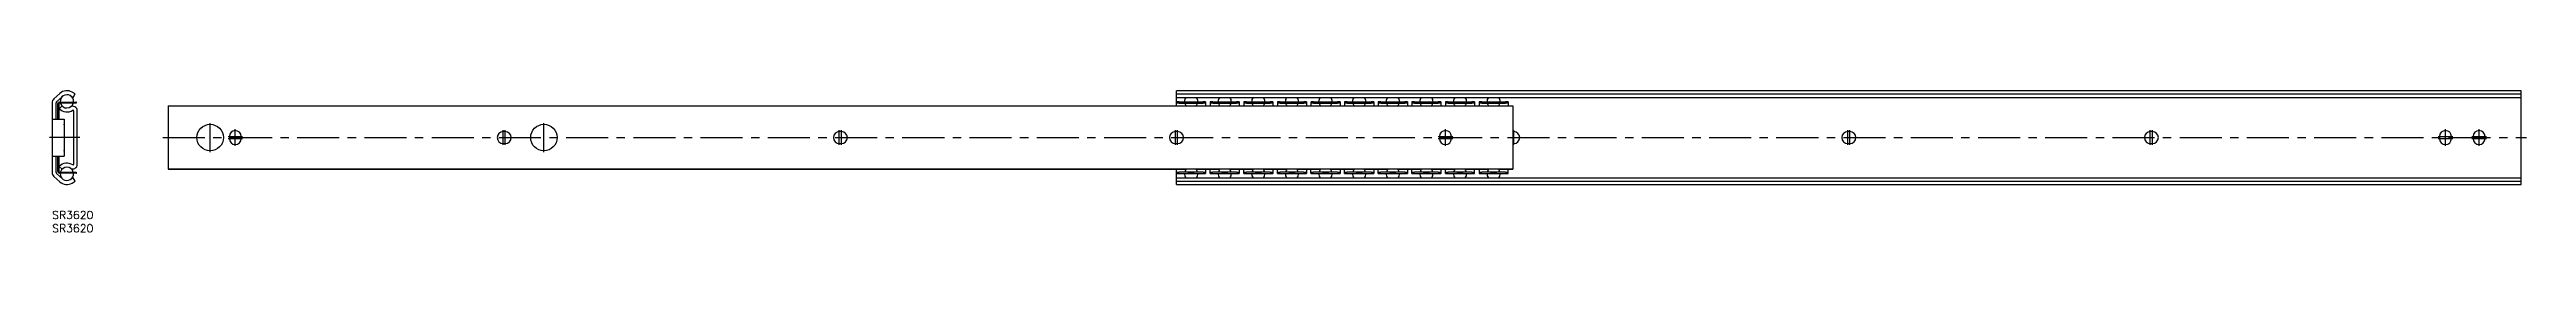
# Model space of a CAD drawing. Extents: x -1 to 935, y -8 to 45.
import ezdxf

# ---------------------------------------------------------------- set-up
doc = ezdxf.new("R2010")
doc.units = 0
doc.header["$LTSCALE"] = 0.5
doc.linetypes.add('CENTER', pattern=[50.8, 31.75, -6.35, 6.35, -6.35])
for name, color, linetype in [('MSM_CENTER', 1, 'CENTER'), ('MSM_CONTINUOUS', 7, 'CONTINUOUS'), ('MSM_PART_NUMBER', 7, 'CONTINUOUS')]:
    doc.layers.add(name, color=color, linetype=linetype)
doc.styles.get("Standard").update_dxf_attribs({"font": 'txt.shx', "height": 3, "bigfont": 'bigfont.shx'})

# ---------------------------------------------------------------- blocks, each defined once
blk = doc.blocks.new('*U17')
at = {"layer": 'MSM_PART_NUMBER'}
blk.add_text('SR3620', height=3, dxfattribs=at).set_placement((0, -3))
blk = doc.blocks.new('*U18')
at = {"layer": 'MSM_PART_NUMBER'}
blk.add_text('SR3620', height=3, dxfattribs=at).set_placement((0, -8))

msp = doc.modelspace()

# ---------------------------------------------------------------- linework, layer by layer
at = {"layer": 'MSM_CENTER'}
for p, q in [((59.68, 22.15), (59.68, 33.15)), ((69.18, 24.5), (69.18, 30.8)), ((170.38, 24.9), (170.38, 30.4)), ((171.18, 24.9), (171.18, 30.4)), ((185.78, 22.15), (185.78, 33.15)), ((297.38, 24.9), (297.38, 30.4)), ((298.18, 24.9), (298.18, 30.4)), ((424.38, 24.9), (424.38, 30.4)), ((425.18, 24.9), (425.18, 30.4)), ((526.38, 24.5), (526.38, 30.8)), ((552.18, 24.9), (552.18, 30.4)), ((678.38, 24.9), (678.38, 30.4)), ((679.18, 24.9), (679.18, 30.4)), ((792.68, 24.9), (792.68, 30.4)), ((793.48, 24.9), (793.48, 30.4)), ((904.18, 24.5), (904.18, 30.8)), ((916.88, 24.5), (916.88, 30.8)), ((10.5, 27.65), (-1, 27.65)), ((41.78, 27.65), (934.78, 27.65)), ((66.43, 28.05), (71.93, 28.05)), ((66.43, 27.25), (71.93, 27.25)), ((523.63, 28.05), (529.13, 28.05)), ((523.63, 27.25), (529.13, 27.25)), ((901.43, 28.05), (906.93, 28.05)), ((901.43, 27.25), (906.93, 27.25)), ((914.13, 28.05), (919.63, 28.05)), ((914.13, 27.25), (919.63, 27.25))]:
    msp.add_line(p, q, dxfattribs=at)
at = {"layer": 'MSM_CONTINUOUS'}
for p, q in [((0, 40.77), (0, 14.53)), ((2.85, 44.25), (0.65, 42.24)), ((1.5, 34.65), (1.5, 40.77)), ((1.66, 41.14), (3.86, 43.15)), ((2.05, 40.34), (2.05, 34.65)), ((2.55, 37.65), (2.05, 37.65)), ((2.55, 40.34), (2.55, 34.65)), ((3.75, 39.56), (2.67, 38.52)), ((2.74, 41.04), (9.05, 41.15)), ((9.05, 40.65), (2.75, 40.54)), ((6.8, 43.46), (7.95, 42.8)), ((8.7, 44.1), (7.55, 44.76)), ((7.95, 42.8), (8.7, 44.1)), ((8.05, 37.79), (8.05, 17.51)), ((9.05, 41.15), (9.05, 40.65)), ((9.5, 17.55), (9.5, 37.75)), ((43.78, 39.56), (43.78, 15.74)), ((43.78, 39.56), (428.48, 39.56)), ((551.78, 39.45), (43.78, 39.45)), ((932.78, 45.3), (424.78, 45.3)), ((424.78, 39.56), (424.78, 45.3)), ((424.78, 44.1), (932.78, 44.1)), ((424.78, 42.8), (932.78, 42.8)), ((425.78, 41.15), (434.78, 41.15)), ((425.78, 40.65), (434.78, 40.65)), ((432.08, 39.56), (441.18, 39.56)), ((435.78, 41.13), (435.78, 39.56)), ((437.48, 41.13), (437.48, 39.56)), ((438.48, 41.15), (447.48, 41.15)), ((438.48, 40.65), (447.48, 40.65)), ((444.78, 39.56), (453.88, 39.56)), ((448.48, 41.13), (448.48, 39.56)), ((450.18, 41.13), (450.18, 39.56)), ((451.18, 41.15), (460.18, 41.15)), ((451.18, 40.65), (460.18, 40.65)), ((457.48, 39.56), (466.58, 39.56)), ((461.18, 41.13), (461.18, 39.56)), ((462.88, 41.13), (462.88, 39.56)), ((463.88, 41.15), (472.88, 41.15)), ((463.88, 40.65), (472.88, 40.65)), ((470.18, 39.56), (479.28, 39.56)), ((473.88, 41.13), (473.88, 39.56)), ((475.58, 41.13), (475.58, 39.56)), ((476.58, 41.15), (485.58, 41.15)), ((476.58, 40.65), (485.58, 40.65)), ((482.88, 39.56), (491.98, 39.56)), ((486.58, 41.13), (486.58, 39.56)), ((488.28, 41.13), (488.28, 39.56)), ((489.28, 41.15), (498.28, 41.15)), ((489.28, 40.65), (498.28, 40.65)), ((495.58, 39.56), (504.68, 39.56)), ((499.28, 41.13), (499.28, 39.56)), ((500.98, 41.13), (500.98, 39.56)), ((501.98, 41.15), (510.98, 41.15)), ((501.98, 40.65), (510.98, 40.65)), ((508.28, 39.56), (517.38, 39.56)), ((511.98, 41.13), (511.98, 39.56)), ((513.68, 41.13), (513.68, 39.56)), ((514.68, 41.15), (523.68, 41.15)), ((514.68, 40.65), (523.68, 40.65)), ((520.98, 39.56), (530.08, 39.56)), ((524.68, 41.13), (524.68, 39.56)), ((526.38, 41.13), (526.38, 39.56)), ((527.38, 41.15), (536.38, 41.15)), ((527.38, 40.65), (536.38, 40.65)), ((533.68, 39.56), (542.78, 39.56)), ((537.38, 41.13), (537.38, 39.56)), ((539.08, 41.13), (539.08, 39.56)), ((540.08, 41.15), (549.08, 41.15)), ((540.08, 40.65), (549.08, 40.65)), ((546.38, 39.56), (551.78, 39.56)), ((550.08, 41.13), (550.08, 39.56)), ((551.78, 39.56), (551.78, 15.74)), ((932.78, 10), (932.78, 45.3)), ((0, 34.65), (4.5, 34.65)), ((4.5, 34.65), (4.5, 20.65)), ((4.55, 32.45), (4.55, 22.85)), ((171.18, 29.9), (170.38, 29.9)), ((298.18, 29.9), (297.38, 29.9)), ((425.18, 29.9), (424.38, 29.9)), ((552.18, 29.9), (551.78, 29.9)), ((679.18, 29.9), (678.38, 29.9)), ((793.48, 29.9), (792.68, 29.9)), ((0, 20.65), (4.5, 20.65)), ((1.5, 14.53), (1.5, 20.65)), ((2.05, 20.65), (2.05, 14.96)), ((2.55, 20.65), (2.55, 14.96)), ((66.93, 28.05), (66.93, 27.25)), ((71.43, 27.25), (71.43, 28.05)), ((170.38, 25.4), (171.18, 25.4)), ((297.38, 25.4), (298.18, 25.4)), ((424.38, 25.4), (425.18, 25.4)), ((524.13, 28.05), (524.13, 27.25)), ((528.63, 27.25), (528.63, 28.05)), ((551.78, 25.4), (552.18, 25.4)), ((678.38, 25.4), (679.18, 25.4)), ((792.68, 25.4), (793.48, 25.4)), ((901.93, 28.05), (901.93, 27.25)), ((906.43, 27.25), (906.43, 28.05)), ((914.63, 28.05), (914.63, 27.25)), ((919.13, 27.25), (919.13, 28.05)), ((0.65, 13.06), (2.85, 11.05)), ((3.86, 12.15), (1.66, 14.16)), ((2.55, 17.65), (2.05, 17.65)), ((2.67, 16.78), (3.75, 15.74)), ((9.05, 14.15), (2.74, 14.26)), ((2.75, 14.76), (9.05, 14.65)), ((7.95, 12.5), (6.8, 11.84)), ((7.55, 10.54), (8.7, 11.2)), ((8.7, 11.2), (7.95, 12.5)), ((9.05, 14.65), (9.05, 14.15)), ((43.78, 15.85), (551.78, 15.85)), ((43.78, 15.74), (428.48, 15.74)), ((424.78, 10), (424.78, 15.74)), ((424.78, 12.5), (932.78, 12.5)), ((424.78, 11.2), (932.78, 11.2)), ((424.78, 10), (932.78, 10)), ((434.78, 14.65), (425.78, 14.65)), ((425.78, 14.15), (434.78, 14.15)), ((432.08, 15.74), (441.18, 15.74)), ((435.78, 15.74), (435.78, 14.17)), ((437.48, 14.17), (437.48, 15.74)), ((447.48, 14.65), (438.48, 14.65)), ((438.48, 14.15), (447.48, 14.15)), ((444.78, 15.74), (453.88, 15.74)), ((448.48, 15.74), (448.48, 14.17)), ((450.18, 14.17), (450.18, 15.74)), ((460.18, 14.65), (451.18, 14.65)), ((451.18, 14.15), (460.18, 14.15)), ((457.48, 15.74), (466.58, 15.74)), ((461.18, 15.74), (461.18, 14.17)), ((462.88, 14.17), (462.88, 15.74)), ((472.88, 14.65), (463.88, 14.65)), ((463.88, 14.15), (472.88, 14.15)), ((470.18, 15.74), (479.28, 15.74)), ((473.88, 15.74), (473.88, 14.17)), ((475.58, 14.17), (475.58, 15.74)), ((485.58, 14.65), (476.58, 14.65)), ((476.58, 14.15), (485.58, 14.15)), ((482.88, 15.74), (491.98, 15.74)), ((486.58, 15.74), (486.58, 14.17)), ((488.28, 14.17), (488.28, 15.74)), ((498.28, 14.65), (489.28, 14.65)), ((489.28, 14.15), (498.28, 14.15)), ((495.58, 15.74), (504.68, 15.74)), ((499.28, 15.74), (499.28, 14.17)), ((500.98, 14.17), (500.98, 15.74)), ((510.98, 14.65), (501.98, 14.65)), ((501.98, 14.15), (510.98, 14.15)), ((508.28, 15.74), (517.38, 15.74)), ((511.98, 15.74), (511.98, 14.17)), ((513.68, 14.17), (513.68, 15.74)), ((523.68, 14.65), (514.68, 14.65)), ((514.68, 14.15), (523.68, 14.15)), ((520.98, 15.74), (530.08, 15.74)), ((524.68, 15.74), (524.68, 14.17)), ((526.38, 14.17), (526.38, 15.74)), ((536.38, 14.65), (527.38, 14.65)), ((527.38, 14.15), (536.38, 14.15)), ((533.68, 15.74), (542.78, 15.74)), ((537.38, 14.17), (537.38, 15.74)), ((539.08, 15.74), (539.08, 14.17)), ((549.08, 14.65), (540.08, 14.65)), ((540.08, 14.15), (549.08, 14.15)), ((546.38, 15.74), (551.78, 15.74)), ((550.08, 14.17), (550.08, 15.74))]:
    msp.add_line(p, q, dxfattribs=at)
for centre in [(59.68, 27.65), (185.78, 27.65)]:
    msp.add_circle(centre, 5, dxfattribs=at)
for centre, radius, start, end in [((2, 40.77), 2, 132.38758, 180), ((2, 40.77), 0.5, 132.38758, 180), ((2.75, 40.34), 0.7, 91, 180), ((2.75, 40.34), 0.2, 91, 180), ((5.55, 41.3), 4, 223.95, 303.20382), ((5.55, 41.3), 4, 59.99444, 132.38758), ((5.55, 41.3), 2.5, 356.15708, 185.84291), ((5.55, 41.3), 2.5, 197.52444, 344.47558), ((7.8, 37.75), 1.7, 360, 122.39237), ((7.85, 37.79), 0.2, 0, 123.20382), ((424.8, 41.08), 0.0594, 93.79295, 108.77318), ((424.79, 40.61), 0.025, 91.75712, 114.8837), ((425.64, 17.55), 23.1, 89.64786, 92.10452), ((425.66, 15.82), 25.33, 89.72496, 91.95329), ((430.28, 41.3), 2.5, 143.10045, 183.43981), ((430.28, -27.7), 68.33, 87.98992, 92.01008), ((430.28, 41.3), 2.5, 196.52702, 227.61152), ((430.28, 41.3), 2.5, 312.38848, 343.47298), ((430.28, 41.3), 2.5, 356.56019, 36.89955), ((434.9, 15.82), 25.33, 88.04671, 90.27504), ((434.92, 17.55), 23.1, 87.89548, 90.35214), ((435.76, 41.08), 0.0594, 71.22682, 86.20705), ((435.77, 40.61), 0.025, 65.1163, 88.24288), ((437.5, 41.08), 0.0594, 93.79295, 108.77318), ((437.49, 40.61), 0.025, 91.75712, 114.8837), ((438.34, 17.55), 23.1, 89.64786, 92.10452), ((438.36, 15.82), 25.33, 89.72496, 91.95329), ((442.98, 41.3), 2.5, 143.10045, 183.43981), ((442.98, -27.7), 68.33, 87.98992, 92.01008), ((442.98, 41.3), 2.5, 196.52702, 227.61152), ((442.98, 41.3), 2.5, 312.38848, 343.47298), ((442.98, 41.3), 2.5, 356.56019, 36.89955), ((447.6, 15.82), 25.33, 88.04671, 90.27504), ((447.62, 17.55), 23.1, 87.89548, 90.35214), ((448.46, 41.08), 0.0594, 71.22682, 86.20705), ((448.47, 40.61), 0.025, 65.1163, 88.24288), ((450.2, 41.08), 0.0594, 93.79295, 108.77318), ((450.19, 40.61), 0.025, 91.75712, 114.8837), ((451.04, 17.55), 23.1, 89.64786, 92.10452), ((451.06, 15.82), 25.33, 89.72496, 91.95329), ((455.68, 41.3), 2.5, 143.10045, 183.43981), ((455.68, -27.7), 68.33, 87.98992, 92.01008), ((455.68, 41.3), 2.5, 196.52702, 227.61152), ((455.68, 41.3), 2.5, 312.38848, 343.47298), ((455.68, 41.3), 2.5, 356.56019, 36.89955), ((460.3, 15.82), 25.33, 88.04671, 90.27504), ((460.32, 17.55), 23.1, 87.89548, 90.35214), ((461.16, 41.08), 0.0594, 71.22682, 86.20705), ((461.17, 40.61), 0.025, 65.1163, 88.24288), ((462.9, 41.08), 0.0594, 93.79295, 108.77318), ((462.89, 40.61), 0.025, 91.75712, 114.8837), ((463.74, 17.55), 23.1, 89.64786, 92.10452), ((463.76, 15.82), 25.33, 89.72496, 91.95329), ((468.38, 41.3), 2.5, 143.10045, 183.43981), ((468.38, -27.7), 68.33, 87.98992, 92.01008), ((468.38, 41.3), 2.5, 196.52702, 227.61152), ((468.38, 41.3), 2.5, 312.38848, 343.47298), ((468.38, 41.3), 2.5, 356.56019, 36.89955), ((473, 15.82), 25.33, 88.04671, 90.27504), ((473.02, 17.55), 23.1, 87.89548, 90.35214), ((473.86, 41.08), 0.0594, 71.22682, 86.20705), ((473.87, 40.61), 0.025, 65.1163, 88.24288), ((475.6, 41.08), 0.0594, 93.79295, 108.77318), ((475.59, 40.61), 0.025, 91.75712, 114.8837), ((476.44, 17.55), 23.1, 89.64786, 92.10452), ((476.46, 15.82), 25.33, 89.72496, 91.95329), ((481.08, 41.3), 2.5, 143.10045, 183.43981), ((481.08, -27.7), 68.33, 87.98992, 92.01008), ((481.08, 41.3), 2.5, 196.52702, 227.61152), ((481.08, 41.3), 2.5, 312.38848, 343.47298), ((481.08, 41.3), 2.5, 356.56019, 36.89955), ((485.7, 15.82), 25.33, 88.04671, 90.27504), ((485.72, 17.55), 23.1, 87.89548, 90.35214), ((486.56, 41.08), 0.0594, 71.22682, 86.20705), ((486.57, 40.61), 0.025, 65.1163, 88.24288), ((488.3, 41.08), 0.0594, 93.79295, 108.77318), ((488.29, 40.61), 0.025, 91.75712, 114.8837), ((489.14, 17.55), 23.1, 89.64786, 92.10452), ((489.16, 15.82), 25.33, 89.72496, 91.95329), ((493.78, 41.3), 2.5, 143.10045, 183.43981), ((493.78, -27.7), 68.33, 87.98992, 92.01008), ((493.78, 41.3), 2.5, 196.52702, 227.61152), ((493.78, 41.3), 2.5, 312.38848, 343.47298), ((493.78, 41.3), 2.5, 356.56019, 36.89955), ((498.4, 15.82), 25.33, 88.04671, 90.27504), ((498.42, 17.55), 23.1, 87.89548, 90.35214), ((499.26, 41.08), 0.0594, 71.22682, 86.20705), ((499.27, 40.61), 0.025, 65.1163, 88.24288), ((501, 41.08), 0.0594, 93.79295, 108.77318), ((500.99, 40.61), 0.025, 91.75712, 114.8837), ((501.84, 17.55), 23.1, 89.64786, 92.10452), ((501.86, 15.82), 25.33, 89.72496, 91.95329), ((506.48, 41.3), 2.5, 143.10045, 183.43981), ((506.48, -27.7), 68.33, 87.98992, 92.01008), ((506.48, 41.3), 2.5, 196.52702, 227.61152), ((506.48, 41.3), 2.5, 312.38848, 343.47298), ((506.48, 41.3), 2.5, 356.56019, 36.89955), ((511.1, 15.82), 25.33, 88.04671, 90.27504), ((511.12, 17.55), 23.1, 87.89548, 90.35214), ((511.96, 41.08), 0.0594, 71.22682, 86.20705), ((511.97, 40.61), 0.025, 65.1163, 88.24288), ((513.7, 41.08), 0.0594, 93.79295, 108.77318), ((513.69, 40.61), 0.025, 91.75712, 114.8837), ((514.54, 17.55), 23.1, 89.64786, 92.10452), ((514.56, 15.82), 25.33, 89.72496, 91.95329), ((519.18, 41.3), 2.5, 143.10045, 183.43981), ((519.18, -27.7), 68.33, 87.98992, 92.01008), ((519.18, 41.3), 2.5, 196.52702, 227.61152), ((519.18, 41.3), 2.5, 312.38848, 343.47298), ((519.18, 41.3), 2.5, 356.56019, 36.89955), ((523.8, 15.82), 25.33, 88.04671, 90.27504), ((523.82, 17.55), 23.1, 87.89548, 90.35214), ((524.66, 41.08), 0.0594, 71.22682, 86.20705), ((524.67, 40.61), 0.025, 65.1163, 88.24288), ((526.4, 41.08), 0.0594, 93.79295, 108.77318), ((526.39, 40.61), 0.025, 91.75712, 114.8837), ((527.24, 17.55), 23.1, 89.64786, 92.10452), ((527.26, 15.82), 25.33, 89.72496, 91.95329), ((531.88, 41.3), 2.5, 143.10045, 183.43981), ((531.88, -27.7), 68.33, 87.98992, 92.01008), ((531.88, 41.3), 2.5, 196.52702, 227.61152), ((531.88, 41.3), 2.5, 312.38848, 343.47298), ((531.88, 41.3), 2.5, 356.56019, 36.89955), ((536.5, 15.82), 25.33, 88.04671, 90.27504), ((536.52, 17.55), 23.1, 87.89548, 90.35214), ((537.36, 41.08), 0.0594, 71.22682, 86.20705), ((537.37, 40.61), 0.025, 65.1163, 88.24288), ((539.1, 41.08), 0.0594, 93.79295, 108.77318), ((539.09, 40.61), 0.025, 91.75712, 114.8837), ((539.94, 17.55), 23.1, 89.64786, 92.10452), ((539.96, 15.82), 25.33, 89.72496, 91.95329), ((544.58, 41.3), 2.5, 143.10045, 183.43981), ((544.58, -27.7), 68.33, 87.98992, 92.01008), ((544.58, 41.3), 2.5, 196.52702, 227.61152), ((544.58, 41.3), 2.5, 312.38848, 343.47298), ((544.58, 41.3), 2.5, 356.56019, 36.89955), ((549.2, 15.82), 25.33, 88.04671, 90.27504), ((549.22, 17.55), 23.1, 87.89548, 90.35214), ((550.06, 41.08), 0.0594, 71.22682, 86.20705), ((550.07, 40.61), 0.025, 65.1163, 88.24288), ((3.85, 32.45), 0.7, 0, 21.78679), ((69.18, 28.05), 2.25, 360, 180), ((170.38, 27.65), 2.25, 90, 270), ((171.18, 27.65), 2.25, 270, 90), ((297.38, 27.65), 2.25, 90, 270), ((298.18, 27.65), 2.25, 270, 90), ((424.38, 27.65), 2.25, 90, 270), ((425.18, 27.65), 2.25, 270, 90), ((526.38, 28.05), 2.25, 0, 180), ((552.18, 27.65), 2.25, 270, 90), ((678.38, 27.65), 2.25, 90, 270), ((679.18, 27.65), 2.25, 270, 90), ((792.68, 27.65), 2.25, 90, 270), ((793.48, 27.65), 2.25, 270, 90), ((904.18, 28.05), 2.25, 0, 180), ((916.88, 28.05), 2.25, 0, 180), ((3.85, 22.85), 0.7, 338.21321, 360), ((69.18, 27.25), 2.25, 180, 0), ((526.38, 27.25), 2.25, 180, 0), ((904.18, 27.25), 2.25, 180, 0), ((916.88, 27.25), 2.25, 180, 0), ((2, 14.53), 2, 180, 227.61242), ((2, 14.53), 0.5, 180, 227.61242), ((2.75, 14.96), 0.7, 180, 269), ((2.75, 14.96), 0.2, 180, 269), ((5.55, 14), 4, 56.79618, 136.05), ((5.55, 14), 4, 227.61242, 300.00556), ((5.55, 14), 2.5, 174.15708, 3.84292), ((5.55, 14), 2.5, 15.52444, 162.47559), ((7.8, 17.55), 1.7, 237.60763, 0), ((7.85, 17.51), 0.2, 236.79618, 0), ((424.79, 14.69), 0.025, 245.1163, 268.24288), ((424.8, 14.22), 0.0594, 251.22682, 266.20705), ((425.64, 37.75), 23.1, 267.89548, 270.35214), ((425.66, 39.48), 25.33, 268.04671, 270.27504), ((430.28, 14), 2.5, 176.56019, 216.89955), ((430.28, 14), 2.5, 132.38848, 163.47298), ((430.28, 83), 68.33, 267.98992, 272.01008), ((430.28, 14), 2.5, 16.52702, 47.61152), ((430.28, 14), 2.5, 323.10045, 3.43981), ((434.92, 37.75), 23.1, 269.64786, 272.10452), ((434.9, 39.48), 25.33, 269.72496, 271.95329), ((435.77, 14.69), 0.025, 271.75712, 294.8837), ((435.76, 14.22), 0.0594, 273.79295, 288.77318), ((437.49, 14.69), 0.025, 245.1163, 268.24288), ((437.5, 14.22), 0.0594, 251.22682, 266.20705), ((438.34, 37.75), 23.1, 267.89548, 270.35214), ((438.36, 39.48), 25.33, 268.04671, 270.27504), ((442.98, 14), 2.5, 176.56019, 216.89955), ((442.98, 14), 2.5, 132.38848, 163.47298), ((442.98, 83), 68.33, 267.98992, 272.01008), ((442.98, 14), 2.5, 16.52702, 47.61152), ((442.98, 14), 2.5, 323.10045, 3.43981), ((447.62, 37.75), 23.1, 269.64786, 272.10452), ((447.6, 39.48), 25.33, 269.72496, 271.95329), ((448.47, 14.69), 0.025, 271.75712, 294.8837), ((448.46, 14.22), 0.0594, 273.79295, 288.77318), ((450.19, 14.69), 0.025, 245.1163, 268.24288), ((450.2, 14.22), 0.0594, 251.22682, 266.20705), ((451.04, 37.75), 23.1, 267.89548, 270.35214), ((451.06, 39.48), 25.33, 268.04671, 270.27504), ((455.68, 14), 2.5, 176.56019, 216.89955), ((455.68, 14), 2.5, 132.38848, 163.47298), ((455.68, 83), 68.33, 267.98992, 272.01008), ((455.68, 14), 2.5, 16.52702, 47.61152), ((455.68, 14), 2.5, 323.10045, 3.43981), ((460.32, 37.75), 23.1, 269.64786, 272.10452), ((460.3, 39.48), 25.33, 269.72496, 271.95329), ((461.17, 14.69), 0.025, 271.75712, 294.8837), ((461.16, 14.22), 0.0594, 273.79295, 288.77318), ((462.89, 14.69), 0.025, 245.1163, 268.24288), ((462.9, 14.22), 0.0594, 251.22682, 266.20705), ((463.74, 37.75), 23.1, 267.89548, 270.35214), ((463.76, 39.48), 25.33, 268.04671, 270.27504), ((468.38, 14), 2.5, 176.56019, 216.89955), ((468.38, 14), 2.5, 132.38848, 163.47298), ((468.38, 83), 68.33, 267.98992, 272.01008), ((468.38, 14), 2.5, 16.52702, 47.61152), ((468.38, 14), 2.5, 323.10045, 3.43981), ((473.02, 37.75), 23.1, 269.64786, 272.10452), ((473, 39.48), 25.33, 269.72496, 271.95329), ((473.87, 14.69), 0.025, 271.75712, 294.8837), ((473.86, 14.22), 0.0594, 273.79295, 288.77318), ((475.59, 14.69), 0.025, 245.1163, 268.24288), ((475.6, 14.22), 0.0594, 251.22682, 266.20705), ((476.44, 37.75), 23.1, 267.89548, 270.35214), ((476.46, 39.48), 25.33, 268.04671, 270.27504), ((481.08, 14), 2.5, 176.56019, 216.89955), ((481.08, 14), 2.5, 132.38848, 163.47298), ((481.08, 83), 68.33, 267.98992, 272.01008), ((481.08, 14), 2.5, 16.52702, 47.61152), ((481.08, 14), 2.5, 323.10045, 3.43981), ((485.72, 37.75), 23.1, 269.64786, 272.10452), ((485.7, 39.48), 25.33, 269.72496, 271.95329), ((486.57, 14.69), 0.025, 271.75712, 294.8837), ((486.56, 14.22), 0.0594, 273.79295, 288.77318), ((488.29, 14.69), 0.025, 245.1163, 268.24288), ((488.3, 14.22), 0.0594, 251.22682, 266.20705), ((489.14, 37.75), 23.1, 267.89548, 270.35214), ((489.16, 39.48), 25.33, 268.04671, 270.27504), ((493.78, 14), 2.5, 176.56019, 216.89955), ((493.78, 14), 2.5, 132.38848, 163.47298), ((493.78, 83), 68.33, 267.98992, 272.01008), ((493.78, 14), 2.5, 16.52702, 47.61152), ((493.78, 14), 2.5, 323.10045, 3.43981), ((498.42, 37.75), 23.1, 269.64786, 272.10452), ((498.4, 39.48), 25.33, 269.72496, 271.95329), ((499.27, 14.69), 0.025, 271.75712, 294.8837), ((499.26, 14.22), 0.0594, 273.79295, 288.77318), ((500.99, 14.69), 0.025, 245.1163, 268.24288), ((501, 14.22), 0.0594, 251.22682, 266.20705), ((501.84, 37.75), 23.1, 267.89548, 270.35214), ((501.86, 39.48), 25.33, 268.04671, 270.27504), ((506.48, 14), 2.5, 176.56019, 216.89955), ((506.48, 14), 2.5, 132.38848, 163.47298), ((506.48, 83), 68.33, 267.98992, 272.01008), ((506.48, 14), 2.5, 16.52702, 47.61152), ((506.48, 14), 2.5, 323.10045, 3.43981), ((511.12, 37.75), 23.1, 269.64786, 272.10452), ((511.1, 39.48), 25.33, 269.72496, 271.95329), ((511.97, 14.69), 0.025, 271.75712, 294.8837), ((511.96, 14.22), 0.0594, 273.79295, 288.77318), ((513.69, 14.69), 0.025, 245.1163, 268.24288), ((513.7, 14.22), 0.0594, 251.22682, 266.20705), ((514.54, 37.75), 23.1, 267.89548, 270.35214), ((514.56, 39.48), 25.33, 268.04671, 270.27504), ((519.18, 14), 2.5, 176.56019, 216.89955), ((519.18, 14), 2.5, 132.38848, 163.47298), ((519.18, 83), 68.33, 267.98992, 272.01008), ((519.18, 14), 2.5, 16.52702, 47.61152), ((519.18, 14), 2.5, 323.10045, 3.43981), ((523.82, 37.75), 23.1, 269.64786, 272.10452), ((523.8, 39.48), 25.33, 269.72496, 271.95329), ((524.67, 14.69), 0.025, 271.75712, 294.8837), ((524.66, 14.22), 0.0594, 273.79295, 288.77318), ((526.39, 14.69), 0.025, 245.1163, 268.24288), ((526.4, 14.22), 0.0594, 251.22682, 266.20705), ((527.24, 37.75), 23.1, 267.89548, 270.35214), ((527.26, 39.48), 25.33, 268.04671, 270.27504), ((531.88, 14), 2.5, 176.56019, 216.89955), ((531.88, 14), 2.5, 132.38848, 163.47298), ((531.88, 83), 68.33, 267.98992, 272.01008), ((531.88, 14), 2.5, 16.52702, 47.61152), ((531.88, 14), 2.5, 323.10045, 3.43981), ((536.52, 37.75), 23.1, 269.64786, 272.10452), ((536.5, 39.48), 25.33, 269.72496, 271.95329), ((537.37, 14.69), 0.025, 271.75712, 294.8837), ((537.36, 14.22), 0.0594, 273.79295, 288.77318), ((539.09, 14.69), 0.025, 245.1163, 268.24288), ((539.1, 14.22), 0.0594, 251.22682, 266.20705), ((539.94, 37.75), 23.1, 267.89548, 270.35214), ((539.96, 39.48), 25.33, 268.04671, 270.27504), ((544.58, 14), 2.5, 176.56019, 216.89955), ((544.58, 14), 2.5, 132.38848, 163.47298), ((544.58, 83), 68.33, 267.98992, 272.01008), ((544.58, 14), 2.5, 16.52702, 47.61152), ((544.58, 14), 2.5, 323.10045, 3.43981), ((549.22, 37.75), 23.1, 269.64786, 272.10452), ((549.2, 39.48), 25.33, 269.72496, 271.95329), ((550.07, 14.69), 0.025, 271.75712, 294.8837), ((550.06, 14.22), 0.0594, 273.79295, 288.77318)]:
    msp.add_arc(centre, radius, start, end, dxfattribs=at)

# ---------------------------------------------------------------- block references
for name in ['*U17', '*U18']:
    msp.add_blockref(name, (0, 0), dxfattribs=at)

doc.saveas('drawing.dxf')
